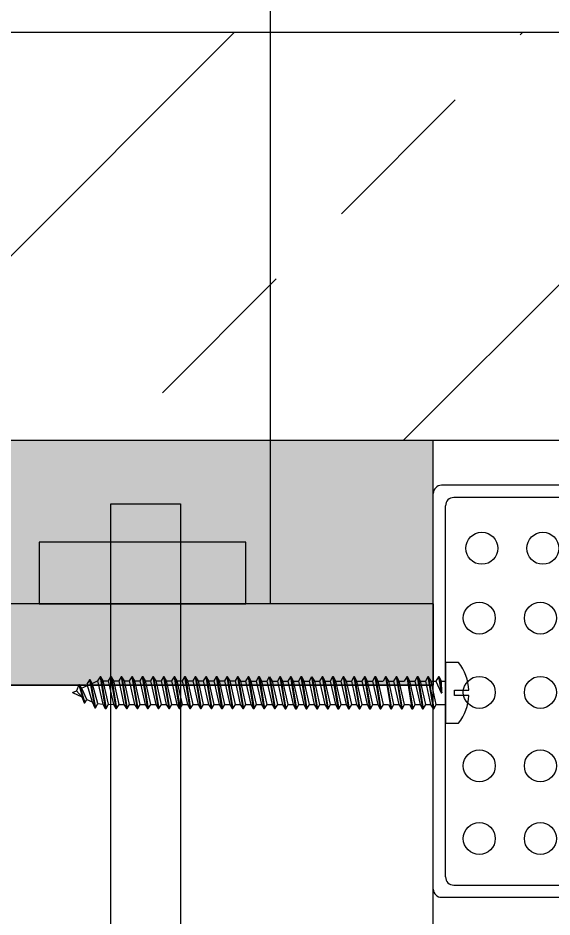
# Model space of a CAD drawing. Extents: x 343299501 to 344531018, y 671200678 to 672446893.
# Drawn here: x 344108093.1 to 344108158.5, y 672005390.3 to 672005500.5 of the extents above; entities that cross this region are included whole.
import ezdxf

# ---------------------------------------------------------------- set-up
doc = ezdxf.new("R2010")
doc.units = 0
doc.header["$LTSCALE"] = 10
doc.header["$MEASUREMENT"] = 0
doc.layers.add('con', color=2, linetype='Continuous')
doc.layers.add('灯具', color=7, linetype='Continuous')

# ---------------------------------------------------------------- blocks, each defined once
blk = doc.blocks.new('LED线条灯')
at = {"layer": 'con', "color": 2}
for centre in [(-24.05143729529999, 41.78344906737536), (-16.56965522528816, 41.78344906737536), (-24.36066204821691, 33.22922486873972), (-16.87887997820508, 33.22922486873972), (-24.36066204821691, 24.12243812086925), (-16.87887997820508, 24.12243812086925), (-24.36066204821691, 15.11357384123815), (-16.87887997820508, 15.11357384123815), (-24.36066204821691, 6.202631865235162), (-16.87887997820508, 6.202631865235162)]:
    blk.add_circle(centre, 1.959494924827595, dxfattribs=at)
at = {"layer": '灯具', "color": 3, "linetype": 'Continuous', "lineweight": -3, "ltscale": 20}
for p, q in [((-30, 0), (-29.99999997470877, 48.50000000032014)), ((16.65000003638852, 49.49999999403371), (-28.99999997434497, 49.49999999979627)), ((16.65000003566092, 47.99999998757266), (-27.49999997504347, 47.9999999938882)), ((-28.49999999922875, 1.500000001688022), (-28.49999997549457, 46.99999999441206)), ((-27.49999999950523, 0.5000000011641532), (23.30003004283935, 0.499999995197868)), ((-29.00000000017462, -1.000000000523869), (40.95006004342576, -1.000000007305061))]:
    blk.add_line(p, q, dxfattribs=at)
for centre, start, end in [((-28.99999997470877, 48.49999999979627), 89.99999997915592, 179.9999999699845), ((-27.49999997549457, 46.9999999938882), 89.99999997415334, 179.9999999699845), ((-27.49999999922875, 1.500000001164153), 179.9999999699845, 269.9999999833247), ((-29, -5.238689482212067e-10), 179.9999999699845, 269.9999999899948)]:
    blk.add_arc(centre, 1, start, end, dxfattribs=at)
blk = doc.blocks.new('ld1')
for p, q in [((0.002353958690946456, 3.703202611866232), (-0.002353958690946456, -3.703202611866345)), ((1.597948593593173, 3.702188364402332), (0.002353958690946456, 3.703202611866232)), ((-43.65050656878884, 1.591831858485534), (-43.95016242647762, 1.073573761031412)), ((-43.55792650347939, 1.591773009518306), (-43.65050656878884, 1.591831858485534)), ((-43.65050656878884, 1.591831858485534), (-43.00462648385292, -1.838699682086144)), ((-43.25892975422539, 1.073134375632776), (-43.55792650347939, 1.591773009518306)), ((-43.55792650347939, 1.591773009518306), (-42.91204641854347, -1.838758531053372)), ((-43.30779333196188, 1.15789295334298), (-42.65379401703103, 1.462104682860058)), ((-42.35413815934589, 1.980362780314181), (-42.65379401703103, 1.462104682860058)), ((-42.65379401703103, 1.462104682860058), (-42.00755787796879, -1.408289284148964)), ((-42.26155809407283, 1.980303931346953), (-42.35413815934589, 1.980362780314181)), ((-42.35413815934589, 1.980362780314181), (-41.70856112871479, -1.926927918034494)), ((-41.96256134478244, 1.461665297461423), (-42.26155809407283, 1.980303931346953)), ((-42.26155809407283, 1.980303931346953), (-41.61598106340534, -1.926986767001722)), ((-41.3163252057202, -1.4087286695476), (-41.96256134478244, 1.461665297461423)), ((-41.96256134478244, 1.461665297461423), (-41.35767310289521, 1.461280797318409)), ((-41.05801724521007, 1.979538894772531), (-41.35767310289521, 1.461280797318409)), ((-41.35767310289521, 1.461280797318409), (-40.71143696379295, -1.409113169690727)), ((-40.96543717990062, 1.97948004580519), (-41.05801724521007, 1.979538894772531)), ((-41.05801724521007, 1.979538894772531), (-40.41244021453895, -1.927751803576257)), ((-40.66644043064662, 1.46084141191966), (-40.96543717990062, 1.97948004580519)), ((-40.96543717990062, 1.97948004580519), (-40.3198601492295, -1.927810652543485)), ((-40.02020429154436, -1.409552555089363), (-40.66644043064662, 1.46084141191966)), ((-40.66644043064662, 1.46084141191966), (-40.06155218875938, 1.460456911776646)), ((-39.76189633103422, 1.978715009230768), (-40.06155218875938, 1.460456911776646)), ((-40.06155218875938, 1.460456911776646), (-39.41531604965712, -1.409937055232376)), ((-39.66931626576479, 1.97865616026354), (-39.76189633103422, 1.978715009230768)), ((-39.76189633103422, 1.978715009230768), (-39.11631930040312, -1.92857568911802)), ((-39.37031951651079, 1.460017526377897), (-39.66931626576479, 1.97865616026354)), ((-39.66931626576479, 1.97865616026354), (-39.02373923509367, -1.928634538085248)), ((-38.72408337740853, -1.410376440631126), (-39.37031951651079, 1.460017526377897)), ((-39.37031951651079, 1.460017526377897), (-38.76543127458353, 1.459633026234883)), ((-38.4657754168984, 1.977891123689005), (-38.76543127458353, 1.459633026234883)), ((-38.76543127458353, 1.459633026234883), (-38.11919513548128, -1.410760940774139)), ((-38.37319535158895, 1.977832274721777), (-38.4657754168984, 1.977891123689005)), ((-38.4657754168984, 1.977891123689005), (-37.82019838623091, -1.929399574659783)), ((-38.07419860233495, 1.459193640836133), (-38.37319535158895, 1.977832274721777)), ((-38.37319535158895, 1.977832274721777), (-37.72761832095784, -1.929458423627011)), ((-37.42796246327271, -1.411200326172889), (-38.07419860233495, 1.459193640836133)), ((-38.07419860233495, 1.459193640836133), (-37.46931036044771, 1.45880914069312)), ((-37.16965450276257, 1.977067238147242), (-37.46931036044771, 1.45880914069312)), ((-37.46931036044771, 1.45880914069312), (-36.82307422134545, -1.411584826315902)), ((-37.07707443745312, 1.977008389180014), (-37.16965450276257, 1.977067238147242)), ((-37.16965450276257, 1.977067238147242), (-36.52407747209509, -1.930223460201432)), ((-36.77807768819912, 1.458369755294484), (-37.07707443745312, 1.977008389180014)), ((-37.07707443745312, 1.977008389180014), (-36.43149740678564, -1.930282309168774)), ((-36.13184154909686, -1.412024211714652), (-36.77807768819912, 1.458369755294484)), ((-36.77807768819912, 1.458369755294484), (-36.1731894462755, 1.457985255151357)), ((-35.87353358863038, 1.976243352605479), (-36.17318944631552, 1.457985255151357)), ((-35.78095352332093, 1.976184503638251), (-35.87353358863038, 1.976243352605479)), ((-35.87353358863038, 1.976243352605479), (-35.2279565579629, -1.931047345743309)), ((-35.48195677406693, 1.457545869752607), (-35.78095352332093, 1.976184503638251)), ((-35.78095352332093, 1.976184503638251), (-35.13537649268983, -1.931106194710537)), ((-34.83572063500469, -1.412848097256415), (-35.48195677406693, 1.457545869752607)), ((-35.48195677406693, 1.457545869752607), (-34.87706853217969, 1.457161369609594)), ((-34.57741267449455, 1.975419467063716), (-34.87706853217969, 1.457161369609594)), ((-34.87706853217969, 1.457161369609594), (-34.23083239307743, -1.413232597399428)), ((-34.4848326091851, 1.975360618096488), (-34.57741267449455, 1.975419467063716)), ((-34.57741267449455, 1.975419467063716), (-33.93183564382707, -1.931871231284958)), ((-34.1858358599311, 1.456721984210958), (-34.4848326091851, 1.975360618096488)), ((-34.4848326091851, 1.975360618096488), (-33.83925557851762, -1.9319300802523)), ((-33.53959972082885, -1.413671982798178), (-34.1858358599311, 1.456721984210958)), ((-34.1858358599311, 1.456721984210844), (-33.58094761804387, 1.456337484067831)), ((-33.28129176031871, 1.974595581521953), (-33.58094761804387, 1.456337484067831)), ((-33.58094761804387, 1.456337484067831), (-32.93471147894161, -1.414056482941191)), ((-33.18871169504928, 1.974536732554725), (-33.28129176031871, 1.974595581521953)), ((-33.28129176031871, 1.974595581521953), (-32.63571472968761, -1.932695116826835)), ((-32.88971494579528, 1.455898098669081), (-33.18871169504928, 1.974536732554725)), ((-33.18871169504928, 1.974536732554725), (-32.54313466437816, -1.932753965794063)), ((-32.24347880669302, -1.414495868339941), (-32.88971494579528, 1.455898098669081)), ((-32.88971494579528, 1.455898098669081), (-32.28482670386802, 1.455513598526068)), ((-31.98517084618288, 1.97377169598019), (-32.28482670386802, 1.455513598526068)), ((-32.28482670386802, 1.455513598526068), (-31.63859056476576, -1.414880368482955)), ((-31.89259078087343, 1.973712847012962), (-31.98517084618288, 1.97377169598019)), ((-31.98517084618288, 1.97377169598019), (-31.3395938155154, -1.933519002368598)), ((-31.59359403161943, 1.455074213127318), (-31.89259078087343, 1.973712847012962)), ((-31.89259078087343, 1.973712847012962), (-31.24701375024233, -1.933577851335826)), ((-30.94735789255719, -1.415319753881704), (-31.59359403161943, 1.455074213127318)), ((-31.59359403161943, 1.455074213127318), (-30.98870578973219, 1.454689712984305)), ((-30.68904993204706, 1.972947810438427), (-30.98870578973219, 1.454689712984305)), ((-30.98870578973219, 1.454689712984305), (-30.34246965062994, -1.415704254024718)), ((-30.59646986673761, 1.972888961471199), (-30.68904993204706, 1.972947810438427)), ((-30.68904993204706, 1.972947810438427), (-30.04347290137957, -1.934342887910248)), ((-30.29747311748361, 1.454250327585669), (-30.59646986673761, 1.972888961471199)), ((-30.59646986673761, 1.972888961471199), (-29.95089283607012, -1.934401736877589)), ((-29.65123697838135, -1.416143639423467), (-30.29747311748361, 1.454250327585669)), ((-30.29747311748361, 1.454250327585669), (-29.69258487555999, 1.453865827442542)), ((-29.39292901791487, 1.972123924896664), (-29.69258487560001, 1.453865827442542)), ((-29.30034895260542, 1.972065075929436), (-29.39292901791487, 1.972123924896664)), ((-29.39292901791487, 1.972123924896664), (-28.74735198724738, -1.935166773452124)), ((-29.00135220335142, 1.453426442043792), (-29.30034895260542, 1.972065075929436)), ((-29.30034895260542, 1.972065075929436), (-28.65477192197432, -1.935225622419352)), ((-28.35511606428918, -1.41696752496523), (-29.00135220335142, 1.453426442043792)), ((-29.00135220335142, 1.453426442043792), (-28.39646396146418, 1.453041941900779)), ((-28.09680810377904, 1.971300039354901), (-28.39646396146418, 1.453041941900779)), ((-28.39646396146418, 1.453041941900779), (-27.75022782236192, -1.417352025108244)), ((-28.00422803846959, 1.971241190387673), (-28.09680810377904, 1.971300039354901)), ((-28.09680810377904, 1.971300039354901), (-27.45123107311156, -1.935990658993774)), ((-27.70523128921559, 1.452602556502143), (-28.00422803846959, 1.971241190387673)), ((-28.00422803846959, 1.971241190387673), (-27.35865100780211, -1.936049507961116)), ((-27.05899515011333, -1.417791410506993), (-27.70523128921559, 1.452602556502143)), ((-27.70523128921559, 1.452602556502143), (-27.10034304729197, 1.452218056359015)), ((-26.80068718964685, 1.970476153813138), (-27.10034304733199, 1.452218056359015)), ((-26.7081071243374, 1.97041730484591), (-26.80068718964685, 1.970476153813138)), ((-26.80068718964685, 1.970476153813138), (-26.15511015897937, -1.93681454453565)), ((-26.4091103750834, 1.451778670960266), (-26.7081071243374, 1.97041730484591)), ((-26.7081071243374, 1.97041730484591), (-26.0625300937063, -1.936873393502879)), ((-25.76287423602116, -1.418615296048756), (-26.4091103750834, 1.451778670960266)), ((-26.40911037512342, 1.45177867096038), (-25.8042221331998, 1.451394170817252)), ((-25.50456627555468, 1.969652268271375), (-25.80422213323982, 1.451394170817252)), ((-25.41198621024523, 1.969593419304147), (-25.50456627555468, 1.969652268271375)), ((-25.50456627555468, 1.969652268271375), (-24.8589892448872, -1.937638430077413)), ((-25.11298946099123, 1.450954785418503), (-25.41198621024523, 1.969593419304147)), ((-25.41198621024523, 1.969593419304147), (-24.76640917961413, -1.937697279044642)), ((-24.46675332192899, -1.419439181590519), (-25.11298946099123, 1.450954785418503)), ((-25.11298946099123, 1.450954785418503), (-24.50810121910399, 1.450570285275489)), ((-24.20844536141885, 1.968828382729612), (-24.50810121910399, 1.450570285275489)), ((-24.50810121910399, 1.450570285275489), (-23.86186508000173, -1.419823681733533)), ((-24.1158652961094, 1.968769533762384), (-24.20844536141885, 1.968828382729612)), ((-24.20844536141885, 1.968828382729612), (-23.56286833075137, -1.938462315619063)), ((-23.8168685468554, 1.450130899876854), (-24.1158652961094, 1.968769533762384)), ((-24.1158652961094, 1.968769533762384), (-23.47028826544192, -1.938521164586405)), ((-23.17063240775315, -1.420263067132282), (-23.8168685468554, 1.450130899876854)), ((-23.8168685468554, 1.450130899876854), (-23.21198030493179, 1.449746399733726)), ((-22.91232444728666, 1.968004497187849), (-23.2119803049718, 1.449746399733726)), ((-22.81974438197722, 1.967945648220621), (-22.91232444728666, 1.968004497187849)), ((-22.91232444728666, 1.968004497187849), (-22.26674741661918, -1.93928620116094)), ((-22.52074763272321, 1.449307014334977), (-22.81974438197722, 1.967945648220621)), ((-22.81974438197722, 1.967945648220621), (-22.17416735134611, -1.939345050128168)), ((-21.87451149366098, -1.421086952674045), (-22.52074763272321, 1.449307014334977)), ((-22.52074763276323, 1.449307014335091), (-21.91585939083961, 1.448922514191963)), ((-21.61620353319449, 1.967180611646086), (-21.91585939087963, 1.448922514191963)), ((-21.61620353319449, 1.967180611646086), (-20.97062650252701, -1.940110086702703)), ((-21.22462671863104, 1.448483128793214), (-21.52362346788505, 1.967121762678858)), ((-21.52362346788505, 1.967121762678858), (-20.87804643725394, -1.940168935669931)), ((-20.5783905795688, -1.421910838215808), (-21.22462671863104, 1.448483128793214)), ((-21.22462671867106, 1.448483128793328), (-20.61973847674744, 1.4480986286502)), ((-20.32008261910232, 1.966356726104323), (-20.61973847678746, 1.4480986286502)), ((-20.22750255379287, 1.966297877137094), (-20.32008261910232, 1.966356726104323)), ((-20.32008261910232, 1.966356726104323), (-19.67450558843484, -1.940933972244466)), ((-19.92850580453887, 1.447659243251451), (-20.22750255379287, 1.966297877137094)), ((-20.22750255379287, 1.966297877137094), (-19.58192552316177, -1.940992821211694)), ((-19.28226966547663, -1.422734723757571), (-19.92850580453887, 1.447659243251451)), ((-19.92850580453887, 1.447659243251451), (-19.32361756265163, 1.447274743108437)), ((-19.0239617049665, 1.96553284056256), (-19.32361756265163, 1.447274743108437)), ((-19.32361756265163, 1.447274743108437), (-18.67738142354938, -1.423119223900585)), ((-18.93138163965705, 1.965473991595331), (-19.0239617049665, 1.96553284056256)), ((-19.0239617049665, 1.96553284056256), (-18.37838467429901, -1.941757857786115)), ((-18.63238489040305, 1.446835357709801), (-18.93138163965705, 1.965473991595331)), ((-18.93138163965705, 1.965473991595331), (-18.28580460898957, -1.941816706753457)), ((-17.98614875130079, -1.423558609299334), (-18.63238489040305, 1.446835357709801)), ((-18.63238489040305, 1.446835357709801), (-18.02749664847943, 1.446450857566674)), ((-17.72784079083431, 1.964708955020797), (-18.02749664851945, 1.446450857566674)), ((-17.63526072552486, 1.964650106053568), (-17.72784079083431, 1.964708955020797)), ((-17.72784079083431, 1.964708955020797), (-17.08226376016682, -1.942581743327992)), ((-17.33626397627086, 1.446011472167925), (-17.63526072552486, 1.964650106053568)), ((-17.63526072552486, 1.964650106053568), (-16.98968369489376, -1.94264059229522)), ((-16.69002783720862, -1.424382494841097), (-17.33626397627086, 1.446011472167925)), ((-17.33626397631087, 1.446011472168038), (-16.73137573438726, 1.445626972024911)), ((-16.43171987674214, 1.963885069479034), (-16.73137573442727, 1.445626972024911)), ((-16.43171987674214, 1.963885069479034), (-15.78614284607465, -1.943405628869755)), ((-16.04014306217869, 1.445187586626162), (-16.33913981143269, 1.963826220511805)), ((-16.33913981143269, 1.963826220511805), (-15.69356278080159, -1.943464477836983)), ((-15.39390692311645, -1.425206380382861), (-16.04014306217869, 1.445187586626162)), ((-16.0401430622187, 1.445187586626275), (-15.43525482029509, 1.444803086483148)), ((-15.13559896264996, 1.96306118393727), (-15.4352548203351, 1.444803086483148)), ((-15.04301889734052, 1.963002334970042), (-15.13559896264996, 1.96306118393727)), ((-15.13559896264996, 1.96306118393727), (-14.49002193198248, -1.944229514411518)), ((-14.74402214808651, 1.444363701084399), (-15.04301889734052, 1.963002334970042)), ((-15.04301889734052, 1.963002334970042), (-14.39744186670941, -1.944288363378746)), ((-14.09778600902428, -1.426030265924624), (-14.74402214808651, 1.444363701084399)), ((-14.74402214808651, 1.444363701084399), (-14.13913390619928, 1.443979200941385)), ((-13.83947804851414, 1.962237298395507), (-14.13913390619928, 1.443979200941385)), ((-14.13913390619928, 1.443979200941385), (-13.49289776709702, -1.426414766067637)), ((-13.74689798320469, 1.962178449428279), (-13.83947804851414, 1.962237298395507)), ((-13.83947804851414, 1.962237298395507), (-13.19390101784666, -1.945053399953167)), ((-13.44790123395069, 1.443539815542749), (-13.74689798320469, 1.962178449428279)), ((-13.74689798320469, 1.962178449428279), (-13.10132095253721, -1.945112248920509)), ((-12.80166509484843, -1.426854151466387), (-13.44790123395069, 1.443539815542749)), ((-13.44790123395069, 1.443539815542749), (-12.84301299202707, 1.443155315399622)), ((-12.54335713438195, 1.961413412853744), (-12.84301299206709, 1.443155315399622)), ((-12.4507770690725, 1.961354563886516), (-12.54335713438195, 1.961413412853744)), ((-12.54335713438195, 1.961413412853744), (-11.89778010371447, -1.945877285495044)), ((-12.1517803198185, 1.442715930000873), (-12.4507770690725, 1.961354563886516)), ((-12.4507770690725, 1.961354563886516), (-11.8052000384414, -1.945936134462272)), ((-12.1517803198185, 1.442715930000873), (-11.54689207793126, 1.442331429857859)), ((-11.50554418075626, -1.42767803700815), (-12.1517803198185, 1.442715930000873)), ((-11.24723622024612, 1.960589527311981), (-11.54689207793126, 1.442331429857859)), ((-11.54689207793126, 1.442331429857859), (-10.900655938829, -1.428062537151163)), ((-11.15465615493667, 1.960530678344753), (-11.24723622024612, 1.960589527311981)), ((-11.24723622024612, 1.960589527311981), (-10.60165918957864, -1.946701171036693)), ((-10.85565940568267, 1.441892044459223), (-11.15465615493667, 1.960530678344753)), ((-11.15465615493667, 1.960530678344753), (-10.50907912426919, -1.946760020004035)), ((-10.20942326658042, -1.428501922549913), (-10.85565940568267, 1.441892044459223)), ((-10.85565940568267, 1.441892044459223), (-10.25077116375905, 1.441507544316096)), ((-9.951115306113934, 1.959765641770218), (-10.25077116379907, 1.441507544316096)), ((-9.858535240804486, 1.95970679280299), (-9.951115306113934, 1.959765641770218)), ((-9.951115306113934, 1.959765641770218), (-9.305538275446452, -1.94752505657857)), ((-9.559538491550484, 1.441068158917346), (-9.858535240804486, 1.95970679280299)), ((-9.858535240804486, 1.95970679280299), (-9.212958210173383, -1.947583905545798)), ((-8.913302352488245, -1.429325808091676), (-9.559538491550484, 1.441068158917346)), ((-9.559538491550484, 1.441068158917346), (-8.954650249663246, 1.440683658774333)), ((-8.654994391978107, 1.958941756228455), (-8.954650249663246, 1.440683658774333)), ((-8.954650249663246, 1.440683658774333), (-8.308414110560989, -1.429710308234689)), ((-8.562414326668659, 1.958882907261227), (-8.654994391978107, 1.958941756228455)), ((-8.654994391978107, 1.958941756228455), (-8.009417361310625, -1.948348942120219)), ((-8.263417577414657, 1.440244273375697), (-8.562414326668659, 1.958882907261227)), ((-8.562414326668659, 1.958882907261227), (-7.916837296001177, -1.948407791087561)), ((-8.263417577414657, 1.440244273375697), (-7.658529335491039, 1.43985977323257)), ((-7.6171814383124, -1.430149693633439), (-8.263417577414657, 1.440244273375697)), ((-7.358873477845918, 1.958117870686692), (-7.658529335531057, 1.43985977323257)), ((-7.26629341253647, 1.958059021719464), (-7.358873477845918, 1.958117870686692)), ((-7.358873477845918, 1.958117870686692), (-6.713296447178436, -1.949172827662096)), ((-6.967296663282468, 1.43942038783382), (-7.26629341253647, 1.958059021719464)), ((-7.26629341253647, 1.958059021719464), (-6.620716381905368, -1.949231676629324)), ((-6.321060524220229, -1.430973579175202), (-6.967296663282468, 1.43942038783382)), ((-6.967296663282468, 1.43942038783382), (-6.36240842139523, 1.439035887690807)), ((-6.062752563710092, 1.957293985144929), (-6.36240842139523, 1.439035887690807)), ((-6.36240842139523, 1.439035887690807), (-5.716172282292973, -1.431358079318215)), ((-5.970172498400643, 1.957235136177701), (-6.062752563710092, 1.957293985144929)), ((-6.062752563710092, 1.957293985144929), (-5.417175533042609, -1.949996713203745)), ((-5.671175749146641, 1.438596502292171), (-5.970172498400643, 1.957235136177701)), ((-5.970172498400643, 1.957235136177701), (-5.324595467733161, -1.950055562171087)), ((-5.024939610044385, -1.431797464716965), (-5.671175749146641, 1.438596502292171)), ((-5.671175749146641, 1.438596502292171), (-5.066287507223024, 1.438212002149044)), ((-4.766631649577903, 1.956470099603166), (-5.066287507263041, 1.438212002149044)), ((-4.674051584268454, 1.956411250635938), (-4.766631649577903, 1.956470099603166)), ((-4.766631649577903, 1.956470099603166), (-4.121054618910421, -1.950820598745622)), ((-4.375054835014453, 1.437772616750294), (-4.674051584268454, 1.956411250635938)), ((-4.674051584268454, 1.956411250635938), (-4.028474553637352, -1.95087944771285)), ((-3.728818695952214, -1.432621350258728), (-4.375054835014453, 1.437772616750294)), ((-4.375054835014453, 1.437772616750294), (-3.770166593127215, 1.437388116607281)), ((-3.470510735442076, 1.955646214061403), (-3.770166593127215, 1.437388116607281)), ((-3.770166593127215, 1.437388116607281), (-3.123930454024958, -1.433005850401742)), ((-3.377930670132628, 1.955587365094175), (-3.470510735442076, 1.955646214061403)), ((-3.470510735442076, 1.955646214061403), (-2.824933704774594, -1.951644484287272)), ((-3.078933920878626, 1.436948731208645), (-3.377930670132628, 1.955587365094175)), ((-3.377930670132628, 1.955587365094175), (-2.732353639465146, -1.951703333254613)), ((-2.432697781776369, -1.433445235800491), (-3.078933920878626, 1.436948731208645)), ((-3.078933920878626, 1.436948731208645), (-2.474045678955008, 1.436564231065518)), ((-2.174389821266232, 1.95482232851964), (-2.474045678955008, 1.436564231065518)), ((-2.474045678955008, 1.436564231065518), (-1.827809539892769, -1.433829735943505)), ((-2.081809755996801, 1.954763479552412), (-2.174389821266232, 1.95482232851964)), ((-2.174389821266232, 1.95482232851964), (-1.528812790638767, -1.952468369829035)), ((-1.782813006706419, 1.436124845666882), (-2.081809755996801, 1.954763479552412)), ((-2.081809755996801, 1.954763479552412), (-1.436232725329319, -1.952527218796263)), ((-1.136576867640542, -1.43426912134214), (-1.782813006706419, 1.436124845666882)), ((-1.782813006706419, 1.436124845666882), (-1.177924764819181, 1.435740345523868)), ((-0.8782689071304048, 1.953998442977991), (-1.177924764819181, 1.435740345523868)), ((-1.177924764819181, 1.435740345523868), (-0.5554803917766549, 0.0003530938424773922)), ((-0.7856888418209564, 1.953939594010649), (-0.8782689071304048, 1.953998442977991)), ((-0.8782689071304048, 1.953998442977991), (-0.5554803917766549, 0.0003530938424773922)), ((-0.4866920925705926, 1.435300960125119), (-0.7856888418209564, 1.953939594010649)), ((-0.7856888418209564, 1.953939594010649), (-0.4629003265072242, 0.0002942448752492055)), ((-0.4629003265072242, 0.0002942448752492055), (-0.4866920925705926, 1.435300960125119)), ((-0.4866920925705926, 1.435300960125119), (0.0009121589937421959, 1.434991012119099)), ((-45.73455225589714, 0.02907138986950031), (-45.24680359042759, 0.25595062608852)), ((-45.73455225589714, 0.02907138986950031), (-44.59922389742496, -0.5007901421741963)), ((-44.94701135546711, 0.9887548300997651), (-45.24680359042759, 0.25595062608852)), ((-45.24680359042759, 0.25595062608852), (-44.59922389742496, -0.5007901421741963)), ((-44.85443129015766, 0.9886959811325369), (-44.94701135546711, 0.9887548300997651)), ((-44.94701135546711, 0.9887548300997651), (-44.30036352544266, -1.233974882616849)), ((-44.5554345409073, 0.4700573472468932), (-44.85443129015766, 0.9886959811325369)), ((-44.85443129015766, 0.9886959811325369), (-44.20778346017323, -1.234033731584077)), ((-44.60429811867652, 0.5548159249572109), (-43.89869543341047, 0.8830312736899941)), ((-43.95709889509089, -0.800472022630629), (-44.5554345409073, 0.4700573472468932)), ((-43.95016242647762, 1.073573761031412), (-43.30348685583158, -1.105514941643378)), ((-42.61239056085469, -1.32050043359925), (-43.25892975422539, 1.073134375632776)), ((1.110743042376271, -0.3432524292244352), (1.111178524733987, 0.3418400540099356)), ((1.111178524733987, 0.3418400540099356), (2.860442461907951, 0.3407281259090951)), ((-44.59922389742496, -0.5007901421741963), (-44.30036352544266, -1.233974882616849)), ((-44.20778346017323, -1.234033731584077), (-43.95709889509089, -0.800472022630629)), ((-43.95709889509089, -0.800472022630629), (-43.30348685583158, -1.105514941643378)), ((-0.5553403388694278, -0.0004945625761365591), (-0.4627602735599794, -0.0005534115433647457)), ((2.860006979550235, -0.3443643573252757), (1.110743042376271, -0.3432524292244352)), ((-44.30036352544266, -1.233974882616849), (-44.20778346017323, -1.234033731584077)), ((-43.30348685583158, -1.105514941643378), (-43.00462648385292, -1.838699682086144)), ((-43.00462648385292, -1.838699682086144), (-42.91204641854347, -1.838758531053372)), ((-42.91204641854347, -1.838758531053372), (-42.61239056085469, -1.32050043359925)), ((-42.61239056085469, -1.32050043359925), (-42.00755787796879, -1.408289284148964)), ((-42.00755787796879, -1.408289284148964), (-41.70856112871479, -1.926927918034494)), ((-41.70856112871479, -1.926927918034494), (-41.61598106340534, -1.926986767001722)), ((-41.61598106340534, -1.926986767001722), (-41.3163252057202, -1.4087286695476)), ((-41.3163252057202, -1.4087286695476), (-40.71143696379295, -1.409113169690727)), ((-40.71143696379295, -1.409113169690727), (-40.41244021453895, -1.927751803576257)), ((-40.41244021453895, -1.927751803576257), (-40.3198601492295, -1.927810652543485)), ((-40.3198601492295, -1.927810652543485), (-40.02020429154436, -1.409552555089363)), ((-40.02020429154436, -1.409552555089363), (-39.41531604965712, -1.409937055232376)), ((-39.41531604965712, -1.409937055232376), (-39.11631930040312, -1.92857568911802)), ((-39.11631930040312, -1.92857568911802), (-39.02373923509367, -1.928634538085248)), ((-39.02373923509367, -1.928634538085248), (-38.72408337740853, -1.410376440631126)), ((-38.72408337740853, -1.410376440631126), (-38.11919513548128, -1.410760940774139)), ((-38.11919513548128, -1.410760940774139), (-37.82019838623091, -1.929399574659783)), ((-37.82019838623091, -1.929399574659783), (-37.72761832095784, -1.929458423627011)), ((-37.72761832095784, -1.929458423627011), (-37.42796246327271, -1.411200326172889)), ((-37.42796246327271, -1.411200326172889), (-36.82307422134545, -1.411584826315902)), ((-36.82307422134545, -1.411584826315902), (-36.52407747209509, -1.930223460201432)), ((-36.52407747209509, -1.930223460201432), (-36.43149740678564, -1.930282309168774)), ((-36.43149740678564, -1.930282309168774), (-36.13184154909686, -1.412024211714652)), ((-36.13184154909686, -1.412024211714652), (-35.52695330721326, -1.412408711857665)), ((-35.52695330721326, -1.412408711857665), (-35.2279565579629, -1.931047345743309)), ((-35.2279565579629, -1.931047345743309), (-35.13537649268983, -1.931106194710537)), ((-35.13537649268983, -1.931106194710537), (-34.83572063500469, -1.412848097256415)), ((-34.83572063500469, -1.412848097256415), (-34.23083239307743, -1.413232597399428)), ((-34.23083239307743, -1.413232597399428), (-33.93183564382707, -1.931871231284958)), ((-33.93183564382707, -1.931871231284958), (-33.83925557851762, -1.9319300802523)), ((-33.83925557851762, -1.9319300802523), (-33.53959972082885, -1.413671982798178)), ((-33.53959972082885, -1.413671982798178), (-32.93471147894161, -1.414056482941191)), ((-32.93471147894161, -1.414056482941191), (-32.63571472968761, -1.932695116826835)), ((-32.63571472968761, -1.932695116826835), (-32.54313466437816, -1.932753965794063)), ((-32.54313466437816, -1.932753965794063), (-32.24347880669302, -1.414495868339941)), ((-32.24347880669302, -1.414495868339941), (-31.63859056476576, -1.414880368482955)), ((-31.63859056476576, -1.414880368482955), (-31.3395938155154, -1.933519002368598)), ((-31.3395938155154, -1.933519002368598), (-31.24701375024233, -1.933577851335826)), ((-31.24701375024233, -1.933577851335826), (-30.94735789255719, -1.415319753881704)), ((-30.94735789255719, -1.415319753881704), (-30.34246965062994, -1.415704254024718)), ((-30.34246965062994, -1.415704254024718), (-30.04347290137957, -1.934342887910248)), ((-30.04347290137957, -1.934342887910248), (-29.95089283607012, -1.934401736877589)), ((-29.95089283607012, -1.934401736877589), (-29.65123697838135, -1.416143639423467)), ((-29.65123697838135, -1.416143639423467), (-29.04634873649775, -1.416528139566481)), ((-29.04634873649775, -1.416528139566481), (-28.74735198724738, -1.935166773452124)), ((-28.74735198724738, -1.935166773452124), (-28.65477192197432, -1.935225622419352)), ((-28.65477192197432, -1.935225622419352), (-28.35511606428918, -1.41696752496523)), ((-28.35511606428918, -1.41696752496523), (-27.75022782236192, -1.417352025108244)), ((-27.75022782236192, -1.417352025108244), (-27.45123107311156, -1.935990658993774)), ((-27.45123107311156, -1.935990658993774), (-27.35865100780211, -1.936049507961116)), ((-27.35865100780211, -1.936049507961116), (-27.05899515011333, -1.417791410506993)), ((-27.05899515011333, -1.417791410506993), (-26.45410690822973, -1.418175910650007)), ((-26.45410690822973, -1.418175910650007), (-26.15511015897937, -1.93681454453565)), ((-26.15511015897937, -1.93681454453565), (-26.0625300937063, -1.936873393502879)), ((-26.0625300937063, -1.936873393502879), (-25.76287423602116, -1.418615296048756)), ((-25.76287423602116, -1.418615296048756), (-25.15798599413756, -1.41899979619177)), ((-25.15798599413756, -1.41899979619177), (-24.8589892448872, -1.937638430077413)), ((-24.8589892448872, -1.937638430077413), (-24.76640917961413, -1.937697279044642)), ((-24.76640917961413, -1.937697279044642), (-24.46675332192899, -1.419439181590519)), ((-24.46675332192899, -1.419439181590519), (-23.86186508000173, -1.419823681733533)), ((-23.86186508000173, -1.419823681733533), (-23.56286833075137, -1.938462315619063)), ((-23.56286833075137, -1.938462315619063), (-23.47028826544192, -1.938521164586405)), ((-23.47028826544192, -1.938521164586405), (-23.17063240775315, -1.420263067132282)), ((-23.17063240775315, -1.420263067132282), (-22.56574416586955, -1.420647567275296)), ((-22.56574416586955, -1.420647567275296), (-22.26674741661918, -1.93928620116094)), ((-22.26674741661918, -1.93928620116094), (-22.17416735134611, -1.939345050128168)), ((-22.17416735134611, -1.939345050128168), (-21.87451149366098, -1.421086952674045)), ((-21.87451149366098, -1.421086952674045), (-21.26962325177738, -1.421471452817059)), ((-21.26962325177738, -1.421471452817059), (-20.97062650252701, -1.940110086702703)), ((-20.97062650252701, -1.940110086702703), (-20.87804643725394, -1.940168935669931)), ((-20.87804643725394, -1.940168935669931), (-20.5783905795688, -1.421910838215808)), ((-20.5783905795688, -1.421910838215808), (-19.9735023376852, -1.422295338358822)), ((-19.9735023376852, -1.422295338358822), (-19.67450558843484, -1.940933972244466)), ((-19.67450558843484, -1.940933972244466), (-19.58192552316177, -1.940992821211694)), ((-19.58192552316177, -1.940992821211694), (-19.28226966547663, -1.422734723757571)), ((-19.28226966547663, -1.422734723757571), (-18.67738142354938, -1.423119223900585)), ((-18.67738142354938, -1.423119223900585), (-18.37838467429901, -1.941757857786115)), ((-18.37838467429901, -1.941757857786115), (-18.28580460898957, -1.941816706753457)), ((-18.28580460898957, -1.941816706753457), (-17.98614875130079, -1.423558609299334)), ((-17.98614875130079, -1.423558609299334), (-17.38126050941719, -1.423943109442348)), ((-17.38126050941719, -1.423943109442348), (-17.08226376016682, -1.942581743327992)), ((-17.08226376016682, -1.942581743327992), (-16.98968369489376, -1.94264059229522)), ((-16.98968369489376, -1.94264059229522), (-16.69002783720862, -1.424382494841097)), ((-16.69002783720862, -1.424382494841097), (-16.08513959532502, -1.424766994984111)), ((-16.08513959532502, -1.424766994984111), (-15.78614284607465, -1.943405628869755)), ((-15.78614284607465, -1.943405628869755), (-15.69356278080159, -1.943464477836983)), ((-15.69356278080159, -1.943464477836983), (-15.39390692311645, -1.425206380382861)), ((-15.39390692311645, -1.425206380382861), (-14.78901868123285, -1.425590880525874)), ((-14.78901868123285, -1.425590880525874), (-14.49002193198248, -1.944229514411518)), ((-14.49002193198248, -1.944229514411518), (-14.39744186670941, -1.944288363378746)), ((-14.39744186670941, -1.944288363378746), (-14.09778600902428, -1.426030265924624)), ((-14.09778600902428, -1.426030265924624), (-13.49289776709702, -1.426414766067637)), ((-13.49289776709702, -1.426414766067637), (-13.19390101784666, -1.945053399953167)), ((-13.19390101784666, -1.945053399953167), (-13.10132095253721, -1.945112248920509)), ((-13.10132095253721, -1.945112248920509), (-12.80166509484843, -1.426854151466387)), ((-12.80166509484843, -1.426854151466387), (-12.19677685296483, -1.4272386516094)), ((-12.19677685296483, -1.4272386516094), (-11.89778010371447, -1.945877285495044)), ((-11.89778010371447, -1.945877285495044), (-11.8052000384414, -1.945936134462272)), ((-11.8052000384414, -1.945936134462272), (-11.50554418075626, -1.42767803700815)), ((-11.50554418075626, -1.42767803700815), (-10.900655938829, -1.428062537151163)), ((-10.900655938829, -1.428062537151163), (-10.60165918957864, -1.946701171036693)), ((-10.60165918957864, -1.946701171036693), (-10.50907912426919, -1.946760020004035)), ((-10.50907912426919, -1.946760020004035), (-10.20942326658042, -1.428501922549913)), ((-10.20942326658042, -1.428501922549913), (-9.604535024696816, -1.428886422692926)), ((-9.604535024696816, -1.428886422692926), (-9.305538275446452, -1.94752505657857)), ((-9.305538275446452, -1.94752505657857), (-9.212958210173383, -1.947583905545798)), ((-9.212958210173383, -1.947583905545798), (-8.913302352488245, -1.429325808091676)), ((-8.913302352488245, -1.429325808091676), (-8.308414110560989, -1.429710308234689)), ((-8.308414110560989, -1.429710308234689), (-8.009417361310625, -1.948348942120219)), ((-8.009417361310625, -1.948348942120219), (-7.916837296001177, -1.948407791087561)), ((-7.916837296001177, -1.948407791087561), (-7.6171814383124, -1.430149693633439)), ((-7.6171814383124, -1.430149693633439), (-7.0122931964288, -1.430534193776452)), ((-7.0122931964288, -1.430534193776452), (-6.713296447178436, -1.949172827662096)), ((-6.713296447178436, -1.949172827662096), (-6.620716381905368, -1.949231676629324)), ((-6.620716381905368, -1.949231676629324), (-6.321060524220229, -1.430973579175202)), ((-6.321060524220229, -1.430973579175202), (-5.716172282292973, -1.431358079318215)), ((-5.716172282292973, -1.431358079318215), (-5.417175533042609, -1.949996713203745)), ((-5.417175533042609, -1.949996713203745), (-5.324595467733161, -1.950055562171087)), ((-5.324595467733161, -1.950055562171087), (-5.024939610044385, -1.431797464716965)), ((-5.024939610044385, -1.431797464716965), (-4.420051368160784, -1.432181964859979)), ((-4.420051368160784, -1.432181964859979), (-4.121054618910421, -1.950820598745622)), ((-4.121054618910421, -1.950820598745622), (-4.028474553637352, -1.95087944771285)), ((-4.028474553637352, -1.95087944771285), (-3.728818695952214, -1.432621350258728)), ((-3.728818695952214, -1.432621350258728), (-3.123930454024958, -1.433005850401742)), ((-3.123930454024958, -1.433005850401742), (-2.824933704774594, -1.951644484287272)), ((-2.824933704774594, -1.951644484287272), (-2.732353639465146, -1.951703333254613)), ((-2.732353639465146, -1.951703333254613), (-2.432697781776369, -1.433445235800491)), ((-2.432697781776369, -1.433445235800491), (-1.827809539892769, -1.433829735943505)), ((-1.827809539892769, -1.433829735943505), (-1.528812790638767, -1.952468369829035)), ((-1.528812790638767, -1.952468369829035), (-1.436232725329319, -1.952527218796263)), ((-1.436232725329319, -1.952527218796263), (-1.136576867640542, -1.43426912134214)), ((-1.136576867640542, -1.43426912134214), (-0.0009121589937421959, -1.434991012119099)), ((-0.002353958690946456, -3.703202611866345), (1.593240676211281, -3.704216859330245))]:
    blk.add_line(p, q)
for points in [[(-36.1731894462755, 1.457985255151357), (-35.52695330721326, -1.412408711857665)], [(-29.69258487555999, 1.453865827442542), (-29.04634873649775, -1.416528139566481)], [(-27.10034304729197, 1.452218056359015), (-26.45410690822973, -1.418175910650007)], [(-25.8042221331998, 1.451394170817252), (-25.15798599413756, -1.41899979619177)], [(-23.21198030493179, 1.449746399733726), (-22.56574416586955, -1.420647567275296)], [(-21.91585939083961, 1.448922514191963), (-21.26962325177738, -1.421471452817059)], [(-20.61973847674744, 1.4480986286502), (-19.9735023376852, -1.422295338358822)], [(-18.02749664847943, 1.446450857566674), (-17.38126050941719, -1.423943109442348)], [(-16.73137573438726, 1.445626972024911), (-16.08513959532502, -1.424766994984111)], [(-15.43525482029509, 1.444803086483148), (-14.78901868123285, -1.425590880525874)], [(-12.84301299202707, 1.443155315399622), (-12.19677685296483, -1.4272386516094)], [(-10.25077116375905, 1.441507544316096), (-9.604535024696816, -1.428886422692926)]]:
    blk.add_lwpolyline(points)
for radius, start, end in [(6.017705460022837, 3.226795615139955, 37.94345210942598), (6.017705460022833, 321.9837072205102, 356.7003637147183)]:
    blk.add_arc((-3.147722220088326, 0.002000864926003487), radius, start, end)

msp = doc.modelspace()

# ---------------------------------------------------------------- hatches: boundary and pattern name
h = msp.add_hatch()
h.set_pattern_fill('天然石材', color=8, scale=10)
h.set_pattern_definition([(45, (344081306.3537191, 671992827.6266673), (-35.35535320146299, 35.355353201463), []), (45, (344081323.7409441, 671992809.6755322), (-35.35535320146299, 35.355353201463), [19.73685, -11.2782])])
edge = h.paths.add_edge_path()
edge.add_arc((344108203.9668101, 672005478.7018062), 20.00000023841858, 0, 89.99999931698109)
edge.add_line((344108203.9668103, 672005498.7018063), (344106674.3410913, 672005498.7018062))
edge.add_line((344106674.3410913, 672005498.7018062), (344106674.3410913, 672005448.7018063))
edge.add_line((344106674.3410913, 672005448.7018063), (344108223.9668103, 672005448.7018062))
edge.add_line((344108223.9668103, 672005448.7018062), (344108223.9668103, 672005478.7018062))
h = msp.add_hatch()
h.set_pattern_fill('AR-SAND', color=41, scale=10)
h.set_pattern_definition([(37.50000000000001, (344081306.3537191, 671992809.6755322), (-0.8000156479920251, 24.47066186646712), [0, -19.304, 0, -21.59, 0, -20.6375]), (7.499999999999999, (344081306.3537191, 671992809.6755322), (22.47616415690013, 35.84125502841771), [0, -10.414, 0, -17.399, 0, -6.6675]), (327.5, (344081290.7327191, 671992809.6755322), (39.5496185120729, 0.071859233927285), [0, -6.35, 0, -22.86, 0, -29.845]), (317.5, (344081290.7327191, 671992809.6755322), (38.17782262361487, 11.14646616286081), [0, -3.175, 0, -14.986, 0, -17.145])])
h.paths.add_polyline_path([(344106674.3410913, 672005448.7018064), (344106674.3410912, 672005419.7380623), (344106695.1965105, 672005418.7018062), (344108143.9668115, 672005418.7018062), (344108143.9668115, 672005448.7018062)])

# ---------------------------------------------------------------- linework, layer by layer
at = {"color": 6}
for points in [[(344108123.9668115, 672005698.7018062), (344108123.9668115, 672005428.7018062)], [(344108143.9668115, 672005428.7018062), (344107993.9668115, 672005428.7018062)], [(344108143.9668115, 672005428.7018062), (344108143.9668115, 672005418.7018062)], [(344108143.9668115, 672005418.7018062), (344107993.9668115, 672005418.7018062)]]:
    msp.add_lwpolyline(points, dxfattribs=at)
at = {"color": 4}
msp.add_lwpolyline([(344108223.9668103, 672005448.7018062), (344108223.9668103, 672005478.7018062, 0.4142135623730951), (344108203.9668103, 672005498.7018062), (344106674.3410912, 672005498.7018062)], format="xyb", dxfattribs=at)
for points in [[(344108223.9668103, 672005448.7018062), (344106674.3410912, 672005448.7018062)], [(344108143.9668115, 672004918.7018062), (344108143.9668115, 672005448.7018062)], [(344108143.9668115, 672005418.7018062), (344106674.3410912, 672005418.7018062)], [(344107723.9668115, 672005418.7018062), (344108143.9668115, 672005418.7018062)]]:
    msp.add_lwpolyline(points, dxfattribs=at)
at = {"color": 5}
for points in [[(344108104.4523667, 672005440.9635787), (344108112.963447, 672005440.9635787), (344108112.963447, 672005352.2958454), (344108104.4523667, 672005352.2958454)], [(344108095.6623821, 672005428.7018062), (344108120.9976909, 672005428.7018062), (344108120.9976909, 672005436.2655694), (344108095.6623821, 672005436.2655694)]]:
    msp.add_lwpolyline(points, close=True, dxfattribs=at)

# ---------------------------------------------------------------- block references
msp.add_blockref('ld1', (344108145.4691654, 672005417.7806153))
at = {"layer": 'con', "color": 2}
msp.add_blockref('LED线条灯', (344108173.9668114, 672005393.7165071), dxfattribs=at)

doc.saveas('drawing.dxf')
